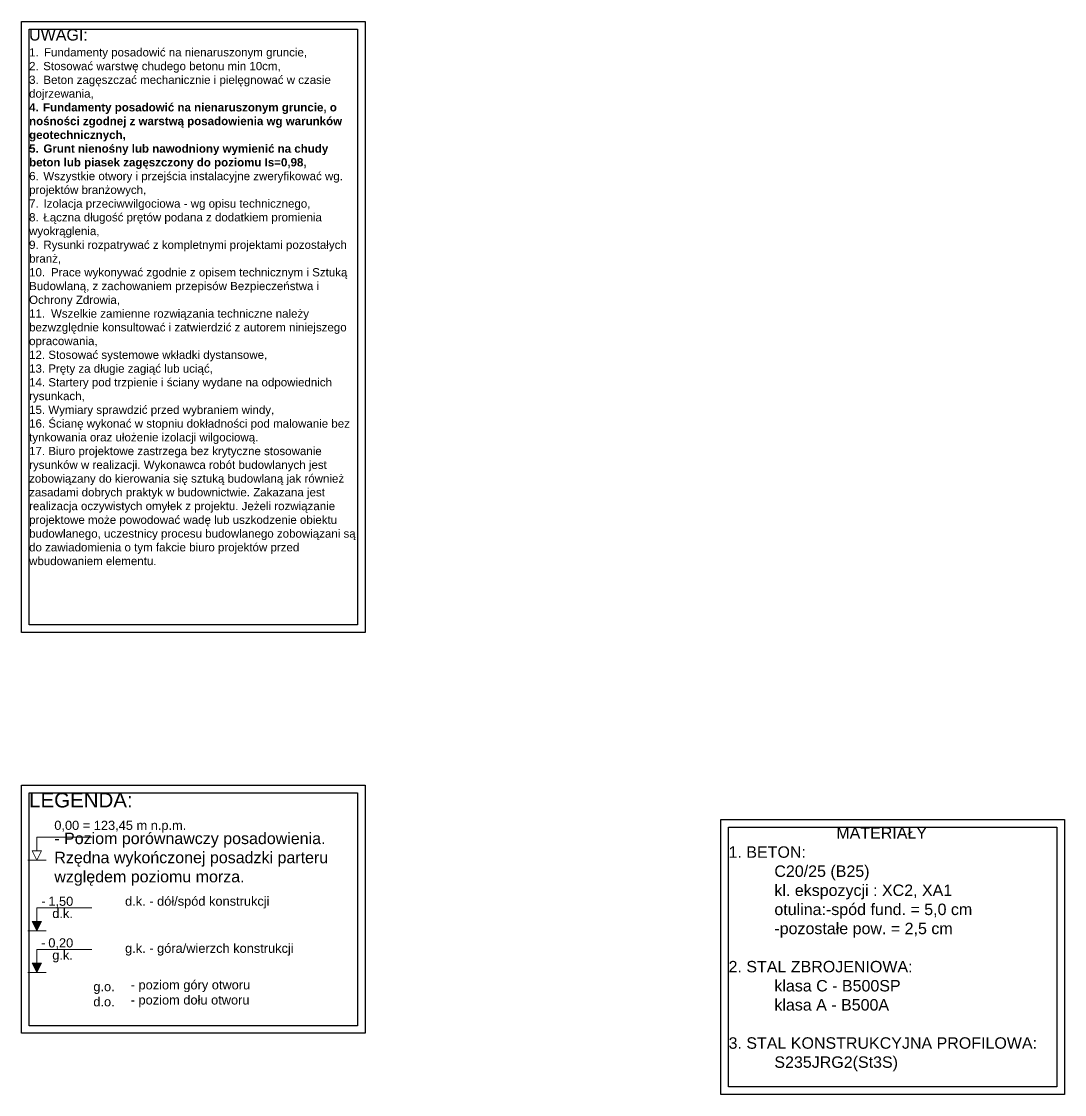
# Model space of a CAD drawing. Header units: millimetres. Extents: x -21220 to 1756793, y -806857 to 86733.
# Drawn here: x 238490.9 to 238764.1, y 84318.2 to 84599.2 of the extents above; entities that cross this region are included whole.
import ezdxf
from ezdxf.enums import TextEntityAlignment as Align

# ---------------------------------------------------------------- set-up
doc = ezdxf.new("R2010")
doc.units = ezdxf.units.MM
doc.header["$LTSCALE"] = 10
doc.layers.add('G-Bloki', color=221, linetype='Continuous', lineweight=5)
doc.layers.add('G-Opisy', color=2, linetype='Continuous', lineweight=18)
doc.styles.add('1do50-GG', font='arial.ttf', dxfattribs={"height": 125})
doc.styles.add('Arial-GG', font='arial.ttf')

# ---------------------------------------------------------------- blocks, each defined once
blk = doc.blocks.new('*U29')
at = {"layer": 'G-Opisy'}
for p, q in [((0, 250), (600, 250)), ((-100, 0), (100, 0)), ((-50, 100), (50, 100))]:
    blk.add_line(p, q, dxfattribs=at)
at = {"layer": 'G-Opisy', "ltscale": 0.04}
for points in [[(0, 100), (0, 200), (0, 250)], [(-50, 100), (0, 0), (50, 100)]]:
    blk.add_lwpolyline(points, dxfattribs=at)
at = {"layer": 'G-Opisy', "ltscale": 2, "style": 'Arial-GG'}
blk.add_attdef('ZNAK', text='', height=100, dxfattribs=at).set_placement((125, 300), align=Align.BOTTOM_RIGHT)
blk.add_attdef('RZEDNA', text='', height=100, dxfattribs=at).set_placement((190, 300), align=Align.BOTTOM_LEFT)
blk.add_attdef('POLOZENIE', text='', height=100, dxfattribs=at).set_placement((16, 237), align=Align.TOP_LEFT)
blk = doc.blocks.new('*U27')
at = {"layer": 'G-Opisy'}
blk.add_hatch(color=256, dxfattribs=at).paths.add_polyline_path([(-50, 100), (0, 0), (50, 100), (0, 100)])
for p, q in [((0, 250), (600, 250)), ((-100, 0), (100, 0)), ((-50, 100), (50, 100))]:
    blk.add_line(p, q, dxfattribs=at)
at = {"layer": 'G-Opisy', "ltscale": 0.04}
for points in [[(0, 100), (0, 200), (0, 250)], [(-50, 100), (0, 0), (50, 100)]]:
    blk.add_lwpolyline(points, dxfattribs=at)
at = {"layer": 'G-Opisy', "ltscale": 2, "style": 'Arial-GG'}
for tag, p in [('ZNAK', (48, 322)), ('RZEDNA', (125, 322))]:
    blk.add_attdef(tag, text='', height=100, dxfattribs=at).set_placement(p, align=Align.MIDDLE_LEFT)
blk.add_attdef('POLOZENIE', text='', height=100, dxfattribs=at).set_placement((300, 189), align=Align.MIDDLE_CENTER)
blk = doc.blocks.new('*U28')
at = {"layer": 'G-Opisy'}
blk.add_hatch(color=256, dxfattribs=at).paths.add_polyline_path([(-50, 100), (0, 0), (50, 100), (0, 100)])
for p, q in [((0, 250), (600, 250)), ((-100, 0), (100, 0)), ((-50, 100), (50, 100))]:
    blk.add_line(p, q, dxfattribs=at)
at = {"layer": 'G-Opisy', "ltscale": 0.04}
for points in [[(0, 100), (0, 200), (0, 250)], [(-50, 100), (0, 0), (50, 100)]]:
    blk.add_lwpolyline(points, dxfattribs=at)
at = {"layer": 'G-Opisy', "ltscale": 2, "style": 'Arial-GG'}
for tag, p in [('ZNAK', (48, 322)), ('RZEDNA', (125, 322))]:
    blk.add_attdef(tag, text='', height=100, dxfattribs=at).set_placement(p, align=Align.MIDDLE_LEFT)
blk.add_attdef('POLOZENIE', text='', height=100, dxfattribs=at).set_placement((300, 189), align=Align.MIDDLE_CENTER)
blk = doc.blocks.new('opis_fundamenty')
at = {"ltscale": 0.8}
for points in [[(-90, 160), (0, 160), (0, 0), (-90, 0)], [(-88, 158), (-2, 158), (-2, 2), (-88, 2)]]:
    blk.add_lwpolyline(points, close=True, dxfattribs=at)
at = {"layer": 'G-Opisy', "insert": (-88, 158), "char_height": 3, "width": 86, "attachment_point": 1, "style": '1do50-GG'}
blk.add_mtext('UWAGI:\\P{\\H0.72x;1.\\W0.61072; \\W1; Fundamenty posadowić na nienaruszonym gruncie,\\P2.\\W0.324253; \\W1; Stosować warstwę chudego betonu min 10cm,\\P3.\\W0.369947; \\W1; Beton zagęszczać mechanicznie i pielęgnować w czasie dojrzewania,\\P\\fArial|b1|i0|c238|p34;4.\\W0.285588; \\W1; Fundamenty posadowić na nienaruszonym gruncie, o nośności zgodnej z warstwą posadowienia wg warunków geotechnicznych,\\P5.\\W0.378734; \\W1; Grunt nienośny lub nawodniony wymienić na chudy beton lub piasek zagęszczony do poziomu Is=0,98,\\P\\fArial|b0|i0|c238|p34;6.\\W0.35413; \\W1; Wszystkie otwory i przejścia instalacyjne zweryfikować wg. projektów branżowych,\\P7.\\W0.389279; \\W1; Izolacja przeciwwilgociowa - wg opisu technicznego, \\P8.\\W0.364674; \\W1; Łączna długość prętów podana z dodatkiem promienia wyokrąglenia,\\P9.\\W0.368189; \\W1; Rysunki rozpatrywać z kompletnymi projektami pozostałych branż,\\P10.\\W1.82952; \\W1;Prace wykonywać zgodnie z opisem technicznym i Sztuką Budowlaną, z zachowaniem przepisów Bezpieczeństwa i Ochrony Zdrowia,\\P11.\\W1.82952; \\W1;Wszelkie zamienne rozwiązania techniczne należy bezwzględnie konsultować i zatwierdzić z autorem niniejszego opracowania,\\P12. \\fArial|b0|i0|c0|p34;Stosować systemowe wkładki dystansowe,\\P13. Pręty za długie zagiąć lub uciąć,\\P14. Startery pod trzpienie i ściany wydane na odpowiednich rysunkach,\\P15. Wymiary sprawdzić przed wybraniem windy,\\P16. Ścianę wykonać w stopniu dokładności pod malowanie bez tynkowania oraz ułożenie izolacji wilgociową.\\P17. Biuro projektowe zastrzega bez krytyczne stosowanie rysunków w realizacji. Wykonawca robót budowlanych jest zobowiązany do kierowania się sztuką budowlaną jak również zasadami dobrych praktyk w budownictwie. Zakazana jest realizacja oczywistych omyłek z projektu. Jeżeli rozwiązanie projektowe może powodować wadę lub uszkodzenie obiektu budowlanego, uczestnicy procesu budowlanego zobowiązani są do zawiadomienia o tym fakcie biuro projektów przed wbudowaniem elementu.}', dxfattribs=at)
blk = doc.blocks.new('Opis_materialy')
at = {"ltscale": 0.8}
for points in [[(-90, 72), (0, 72), (0, 0), (-90, 0)], [(-88, 70), (-2, 70), (-2, 2), (-88, 2)]]:
    blk.add_lwpolyline(points, close=True, dxfattribs=at)
at = {"layer": 'G-Opisy', "insert": (-88, 70), "char_height": 3, "width": 86, "attachment_point": 1, "style": 'Arial-GG'}
blk.add_mtext('\\pxql;{\\W8.082;   }MATERIAŁY\\P1. BETON:\\P^IC20/25 (B25)\\P^Ikl. ekspozycji : XC2, XA1\\P^Iotulina:-spód fund. = 5,0 cm\\P^I-pozostałe pow. = 2,5 cm\\P{\\W5.1529; }\\P2. STAL ZBROJENIOWA:\\P{\\W4.9139; ^I}klasa C - B500SP\\P{\\W4.9139; ^I}klasa A - B500A\\P{\\W5.1529; }\\P3. STAL KONSTRUKCYJNA PROFILOWA:\\P{\\W4.9912; ^I}S235JRG2(St3S)', dxfattribs=at)

msp = doc.modelspace()

# ---------------------------------------------------------------- linework, layer by layer
at = {"ltscale": 0.8}
for points in [[(238490.89, 84399.23), (238580.89, 84399.23), (238580.89, 84334.23), (238490.89, 84334.23)], [(238492.89, 84397.23), (238578.89, 84397.23), (238578.89, 84336.23), (238492.89, 84336.23)]]:
    msp.add_lwpolyline(points, close=True, dxfattribs=at)

# ---------------------------------------------------------------- block references
for name, p in [('opis_fundamenty', (238580.89, 84439.23)), ('Opis_materialy', (238764.1, 84318.2))]:
    msp.add_blockref(name, p)
at = {"layer": 'G-Bloki', "ltscale": 2}
ref = msp.add_blockref('*U29', (238494.93, 84379.58), dxfattribs=dict(at, xscale=0.024, yscale=0.024, zscale=0.024))
ref.add_attrib('RZEDNA', '0,00 = 123,45 m n.p.m.', dxfattribs={"layer": 'G-Opisy', "ltscale": 2, "height": 2.4, "style": 'Arial-GG'}).set_placement((238499.49, 84386.78), align=Align.BOTTOM_LEFT)
at = {"layer": 'G-Bloki', "ltscale": 2, "xscale": 0.024, "yscale": 0.024, "zscale": 0.024}
for name, p, values in [('*U27', (238494.93, 84361.09), {'POLOZENIE': 'd.k. ', 'ZNAK': '-', 'RZEDNA': '1,50'}), ('*U28', (238494.92, 84350.19), {'POLOZENIE': 'g.k. ', 'ZNAK': '-', 'RZEDNA': '0,20'})]:
    msp.add_blockref(name, p, dxfattribs=at).add_auto_attribs(values)

# ---------------------------------------------------------------- texts
at = {"layer": 'G-Opisy', "color": 2, "style": 'Arial-GG'}
for s, insert, char_height, width, attachment_point in [('{\\H0.8x;LEGENDA:}', (238492.89, 84397.23), 4.8, 94.1823, 1), ('- Poziom porównawczy posadowienia.\\PRzędna wykończonej posadzki parteru względem poziomu morza.', (238499.49, 84386.78), 3, 86, 1), ('d.k. - dół/spód konstrukcji', (238518.03, 84366.92), 2.4, 72.2142, 7), ('g.k. - góra/wierzch konstrukcji', (238518.03, 84354.58), 2.4, 72.2142, 7), ('g.o.', (238509.72, 84347.66), 2.4, 11.1621, 1), ('- poziom góry otworu', (238519.5, 84348.13), 2.4, 66.898, 1), ('d.o.', (238509.72, 84343.7), 2.4, 11.1621, 1), ('{\\fArial|b0|i0|c0|p34;- poziom dołu otworu}', (238519.5, 84344.17), 2.4, 66.898, 1)]:
    msp.add_mtext(s, dxfattribs=dict(at, insert=insert, char_height=char_height, width=width, attachment_point=attachment_point))

doc.saveas('drawing.dxf')
